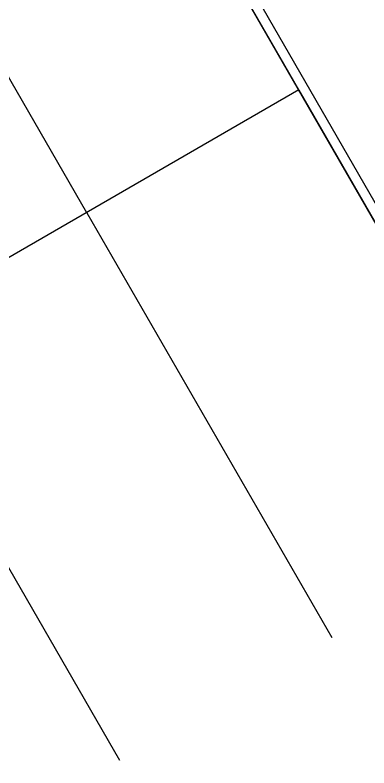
# Model space of a CAD drawing. Header units: metres. Extents: x 99558 to 100446, y 49739 to 50255.
# Drawn here: x 100014.94 to 100018.56, y 50067.19 to 50074.86 of the extents above; entities that cross this region are included whole.
import ezdxf

# ---------------------------------------------------------------- set-up
doc = ezdxf.new("R2010")
doc.units = ezdxf.units.M
doc.header["$MEASUREMENT"] = 0
doc.layers.add('ParkingSpace', color=9, linetype='Continuous')
doc.layers.add('Walkway', color=104, linetype='Continuous')

# ---------------------------------------------------------------- blocks, each defined once
blk = doc.blocks.new('ParkingSpaces')
at = {"layer": 'ParkingSpace'}
for points in [[(-2.5, 0), (-2.5, 5)], [(-2.5, 0), (-2.5, 5)], [(0, 0), (0, 5)], [(0, 0), (-17.5, 0)], [(0, 0), (-17.5, 0)], [(0, 0), (0, -5)], [(-5, 0), (-5, -5)], [(-2.5, 0), (-2.5, -5)], [(-2.5, 0), (-2.5, -5)]]:
    blk.add_lwpolyline(points, dxfattribs=at)

msp = doc.modelspace()

# ---------------------------------------------------------------- linework, layer by layer
at = {"layer": 'Walkway'}
for points in [[(100015.5824, 50080.0106), (100018.1804, 50081.5106, -0.414214), (100019.5465, 50081.1445), (100042.2965, 50041.7404, -0.414214), (100041.9304, 50040.3744), (100039.3324, 50038.8744, -0.414214), (100037.9663, 50039.2404), (100015.2163, 50078.6445, -0.414214)], [(100015.6324, 50079.924), (100018.2304, 50081.424, -0.414214), (100019.4599, 50081.0945), (100042.2099, 50041.6904, -0.414214), (100041.8804, 50040.461), (100039.2824, 50038.961, -0.414214), (100038.0529, 50039.2904), (100015.3029, 50078.6945, -0.414214)]]:
    msp.add_lwpolyline(points, format="xyb", close=True, dxfattribs=at)

# ---------------------------------------------------------------- block references
at = {"layer": 'Walkway', "rotation": 30.00000000000242}
msp.add_blockref('ParkingSpaces', (100017.8413, 50074.0979), dxfattribs=at)

doc.saveas('drawing.dxf')
